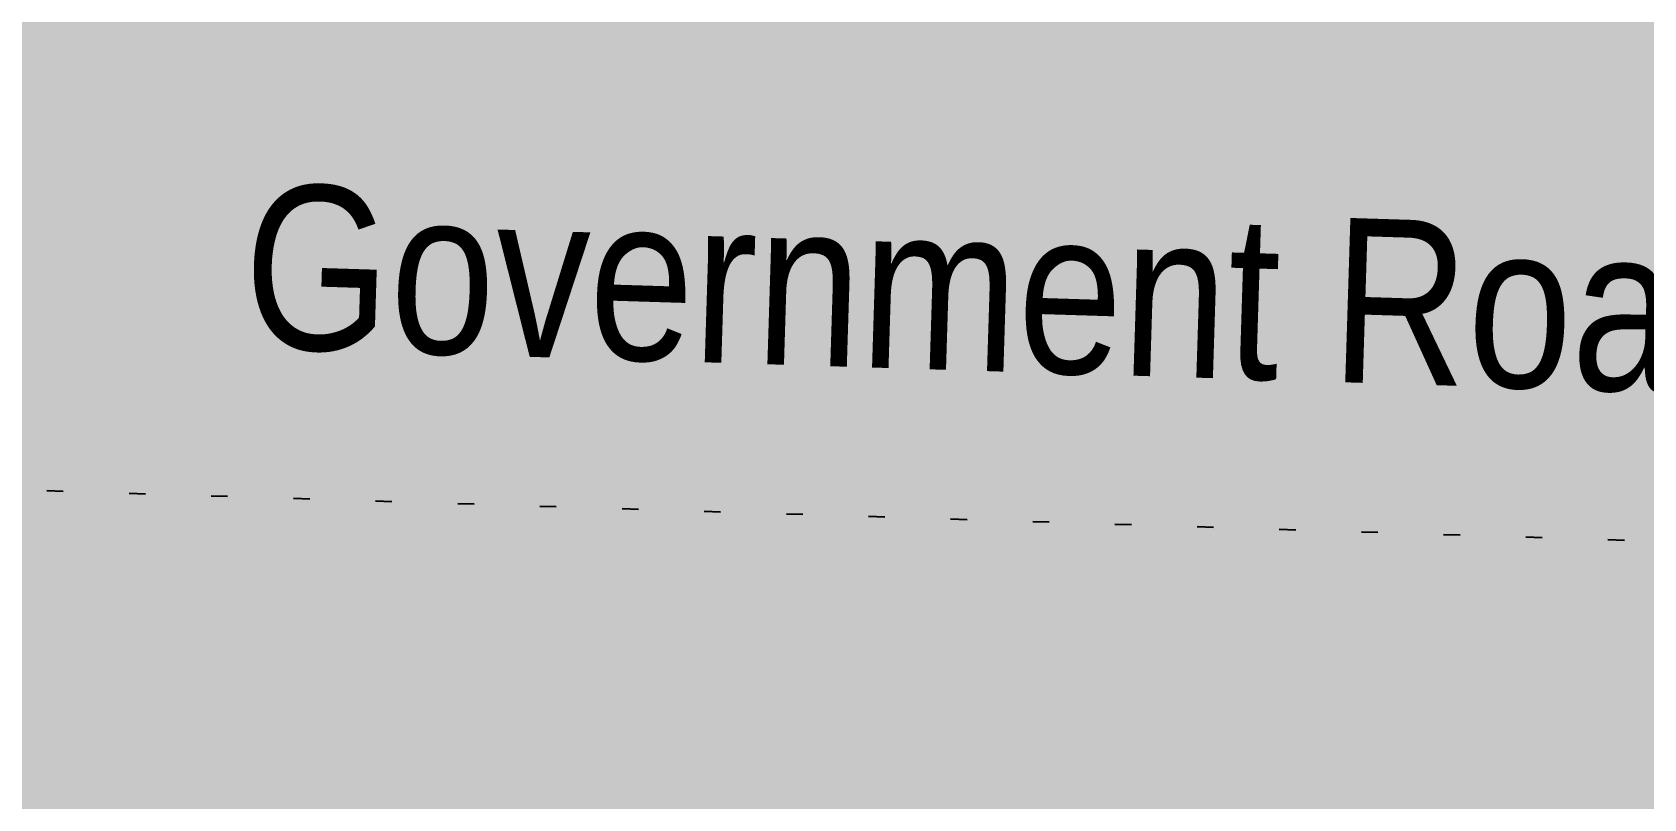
# Model space of a CAD drawing. Extents: x 318135 to 320565, y 5636722 to 5638970.
# Drawn here: x 319619.9 to 319718, y 5637923.9 to 5637970.5 of the extents above; entities that cross this region are included whole.
import ezdxf
from ezdxf.enums import TextEntityAlignment as Align

# ---------------------------------------------------------------- set-up
doc = ezdxf.new("R2010")
doc.units = 0
doc.header["$LTSCALE"] = 5
doc.linetypes.add('foc-TOPO', pattern=[1, 0.2, -0.8])
for name, color, linetype in [('AS-ROADS', 254, 'Continuous'), ('L-ROAD-T', 7, 'Continuous'), ('T-GENERAL', 48, 'foc-TOPO')]:
    doc.layers.add(name, color=color, linetype=linetype)
doc.styles.add('80L', font='ARIALN.TTF', dxfattribs={"height": 10})

msp = doc.modelspace()

# ---------------------------------------------------------------- hatches: boundary and pattern name
at = {"layer": 'AS-ROADS'}
h = msp.add_hatch(color=256, dxfattribs=at)
h.dxf.hatch_style = 1
h.paths.add_polyline_path([(320565.099, 5637953.036), (320445.152, 5637957.01), (320315.452, 5637965.46), (320183.882, 5637966.82), (319981.672, 5637968.74), (319780.932, 5637978.05), (319575.362, 5637983.53), (319425.932, 5637987.726), (319425.932, 5637910.86), (319475.002, 5637909.8), (319575.222, 5637907.27), (319675.632, 5637904.41), (319779.652, 5637902.94), (319979.082, 5637898), (320180.782, 5637888.96), (320316.742, 5637884.92), (320444.352, 5637884.47), (320565.099, 5637879.815)])

# ---------------------------------------------------------------- linework, layer by layer
at = {"layer": 'T-GENERAL', "flags": 128}
msp.add_lwpolyline([(319425.932, 5637949.193), (319574.272, 5637944.11), (319783.482, 5637937.56), (319980.732, 5637930.61), (320172.011, 5637924.004)], dxfattribs=at)

# ---------------------------------------------------------------- texts
at = {"layer": 'L-ROAD-T', "style": '80L'}
msp.add_text('Government Road Allowance', height=9.9985, rotation=358.20995, dxfattribs=at).set_placement((319707.281, 5637954.005), align=Align.MIDDLE_CENTER)

doc.saveas('drawing.dxf')
